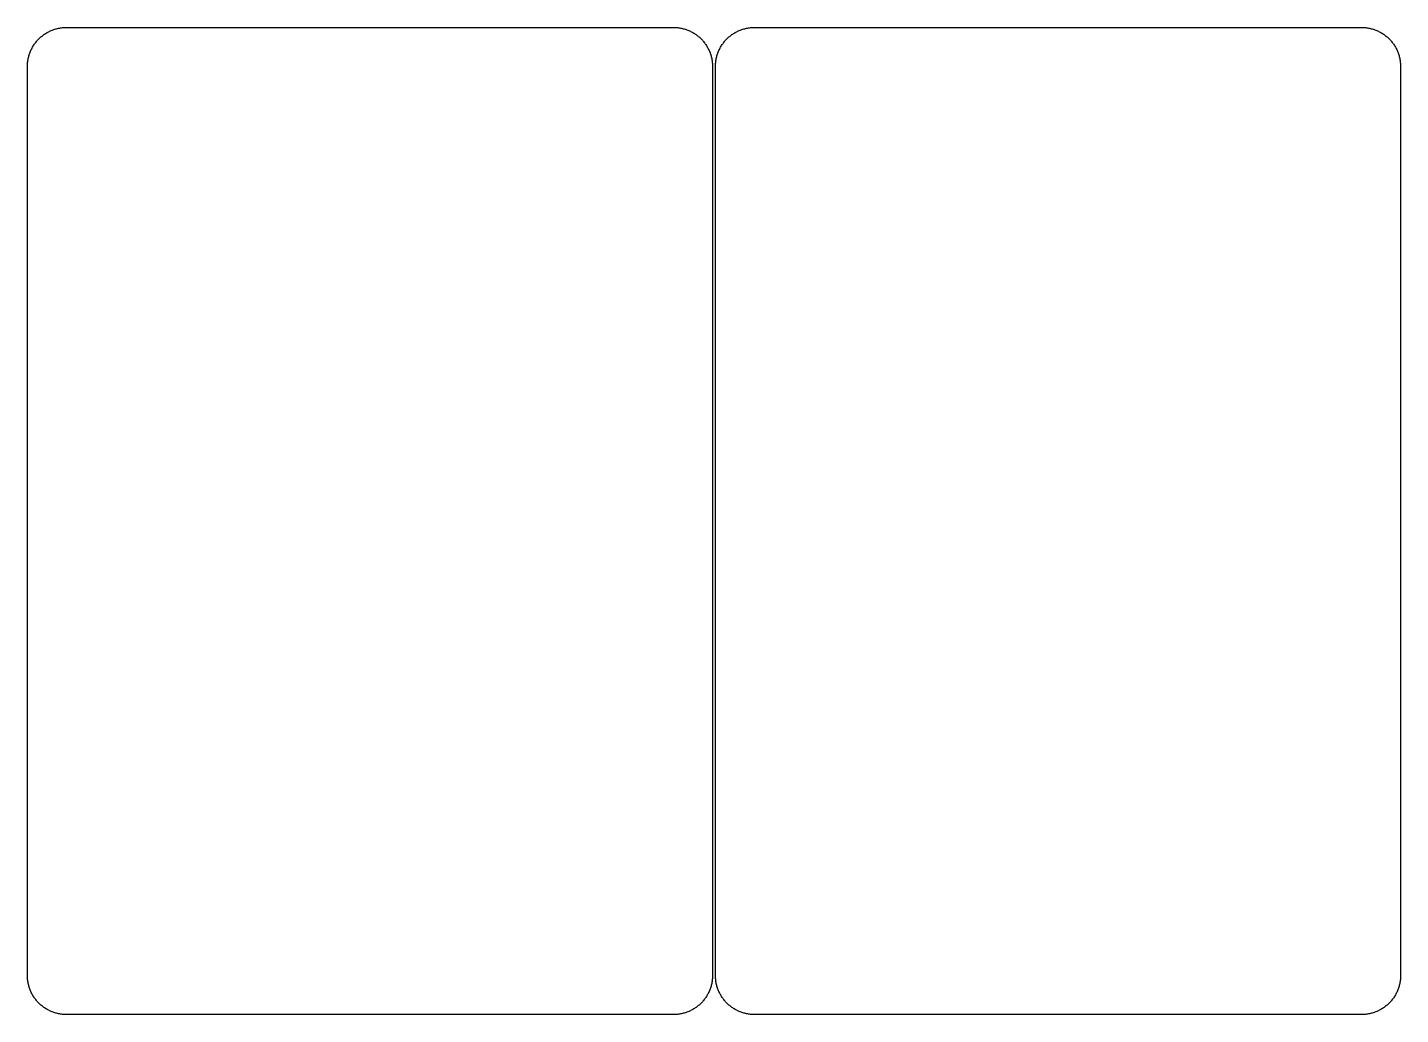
# Model space of a CAD drawing. Extents: x -19106 to -17743, y 5672 to 8254.
# Drawn here: x -19106 to -17743, y 5672 to 6652 of the extents above; entities that cross this region are included whole.
import ezdxf

# ---------------------------------------------------------------- set-up
doc = ezdxf.new("R2010")
doc.units = 0
doc.layers.add('Page1', color=7, linetype='CONTINUOUS')

msp = doc.modelspace()

# ---------------------------------------------------------------- linework, layer by layer
at = {"layer": 'Page1'}
for points in [[(-19106.248583, 5710.39608), (-19106.248583, 6613.104095), (-19106.248583, 6613.104095), (-19106.235961, 6614.101565), (-19106.198297, 6615.092811), (-19106.135895, 6616.077531), (-19106.049059, 6617.05542), (-19105.938091, 6618.026176), (-19105.803296, 6618.989494), (-19105.644977, 6619.945072), (-19105.463437, 6620.892605), (-19105.25898, 6621.83179), (-19105.03191, 6622.762324), (-19104.782529, 6623.683902), (-19104.511142, 6624.596223), (-19104.218053, 6625.498981), (-19103.903563, 6626.391874), (-19103.567978, 6627.274598), (-19103.211601, 6628.146849), (-19102.834734, 6629.008324), (-19102.437683, 6629.85872), (-19102.020749, 6630.697732), (-19101.584237, 6631.525058), (-19101.128451, 6632.340393), (-19100.653693, 6633.143435), (-19100.160267, 6633.933879), (-19099.648478, 6634.711423), (-19099.118627, 6635.475763), (-19098.571019, 6636.226594), (-19098.005958, 6636.963615), (-19097.423747, 6637.68652), (-19096.824689, 6638.395007), (-19096.209087, 6639.088772), (-19095.577247, 6639.767512), (-19094.92947, 6640.430922), (-19094.266061, 6641.0787), (-19093.587322, 6641.710543), (-19092.893558, 6642.326145), (-19092.185073, 6642.925205), (-19091.462168, 6643.507417), (-19090.725149, 6644.07248), (-19089.974319, 6644.620089), (-19089.20998, 6645.149941), (-19088.432437, 6645.661732), (-19087.641994, 6646.155159), (-19086.838953, 6646.629919), (-19086.023618, 6647.085707), (-19085.196293, 6647.52222), (-19084.357281, 6647.939155), (-19083.506886, 6648.336208), (-19082.645412, 6648.713075), (-19081.773161, 6649.069454), (-19080.890437, 6649.40504), (-19079.997544, 6649.719531), (-19079.094786, 6650.012621), (-19078.182465, 6650.284009), (-19077.260886, 6650.53339), (-19076.330352, 6650.760462), (-19075.391166, 6650.964919), (-19074.443633, 6651.14646), (-19073.488054, 6651.30478), (-19072.524735, 6651.439575), (-19071.553979, 6651.550544), (-19070.576088, 6651.63738), (-19069.591367, 6651.699782), (-19068.600119, 6651.737446), (-19067.602648, 6651.750068), (-19067.602648, 6651.750068), (-18464.894556, 6651.750068), (-18464.894556, 6651.750068), (-18463.897086, 6651.737446), (-18462.90584, 6651.699782), (-18461.92112, 6651.63738), (-18460.943231, 6651.550544), (-18459.972476, 6651.439575), (-18459.009158, 6651.30478), (-18458.053581, 6651.14646), (-18457.106048, 6650.964919), (-18456.166863, 6650.760462), (-18455.23633, 6650.533391), (-18454.314752, 6650.284009), (-18453.402432, 6650.012622), (-18452.499674, 6649.719531), (-18451.606782, 6649.405041), (-18450.724059, 6649.069454), (-18449.851808, 6648.713076), (-18448.990334, 6648.336208), (-18448.139939, 6647.939156), (-18447.300927, 6647.522221), (-18446.473602, 6647.085708), (-18445.658267, 6646.62992), (-18444.855227, 6646.155161), (-18444.064783, 6645.661734), (-18443.28724, 6645.149943), (-18442.522901, 6644.620092), (-18441.772071, 6644.072483), (-18441.035051, 6643.50742), (-18440.312147, 6642.925208), (-18439.603661, 6642.326149), (-18438.909896, 6641.710546), (-18438.231158, 6641.078705), (-18437.567748, 6640.430927), (-18436.919971, 6639.767517), (-18436.288129, 6639.088778), (-18435.672528, 6638.395013), (-18435.073469, 6637.686527), (-18434.491257, 6636.963622), (-18433.926195, 6636.226602), (-18433.378587, 6635.475771), (-18432.848736, 6634.711432), (-18432.336945, 6633.933889), (-18431.843519, 6633.143446), (-18431.368761, 6632.340405), (-18430.912974, 6631.52507), (-18430.476461, 6630.697745), (-18430.059527, 6629.858734), (-18429.662475, 6629.008339), (-18429.285608, 6628.146865), (-18428.92923, 6627.274615), (-18428.593644, 6626.391892), (-18428.279155, 6625.499), (-18427.986064, 6624.596243), (-18427.714677, 6623.683924), (-18427.465296, 6622.762347), (-18427.238225, 6621.831814), (-18427.033768, 6620.89263), (-18426.852228, 6619.945099), (-18426.693909, 6618.989523), (-18426.559113, 6618.026206), (-18426.448145, 6617.055452), (-18426.361309, 6616.077564), (-18426.298907, 6615.092846), (-18426.261243, 6614.101601), (-18426.248621, 6613.104133), (-18426.248621, 6613.104133), (-18426.248621, 5710.39608), (-18426.248621, 5710.39608), (-18426.261243, 5709.398605), (-18426.298907, 5708.407353), (-18426.361309, 5707.422629), (-18426.448146, 5706.444735), (-18426.559114, 5705.473974), (-18426.693909, 5704.510652), (-18426.852229, 5703.55507), (-18427.03377, 5702.607532), (-18427.238228, 5701.668343), (-18427.465299, 5700.737806), (-18427.71468, 5699.816223), (-18427.986068, 5698.903899), (-18428.279159, 5698.001137), (-18428.593649, 5697.108241), (-18428.929235, 5696.225514), (-18429.285614, 5695.35326), (-18429.662482, 5694.491782), (-18430.059534, 5693.641383), (-18430.476469, 5692.802368), (-18430.912982, 5691.97504), (-18431.36877, 5691.159702), (-18431.84353, 5690.356658), (-18432.336957, 5689.566211), (-18432.848748, 5688.788665), (-18433.3786, 5688.024324), (-18433.926209, 5687.27349), (-18434.491272, 5686.536468), (-18435.073485, 5685.813561), (-18435.672544, 5685.105072), (-18436.288147, 5684.411306), (-18436.919989, 5683.732565), (-18437.567767, 5683.069153), (-18438.231178, 5682.421373), (-18438.909917, 5681.78953), (-18439.603682, 5681.173926), (-18440.312169, 5680.574866), (-18441.035075, 5679.992652), (-18441.772095, 5679.427588), (-18442.522927, 5678.879978), (-18443.287266, 5678.350125), (-18444.06481, 5677.838333), (-18444.855254, 5677.344906), (-18445.658296, 5676.870146), (-18446.473632, 5676.414357), (-18447.300957, 5675.977844), (-18448.13997, 5675.560908), (-18448.990365, 5675.163855), (-18449.85184, 5674.786987), (-18450.724091, 5674.430608), (-18451.606815, 5674.095022), (-18452.499708, 5673.780531), (-18453.402466, 5673.48744), (-18454.314787, 5673.216052), (-18455.236366, 5672.966671), (-18456.166899, 5672.739599), (-18457.106084, 5672.535141), (-18458.053618, 5672.353601), (-18459.009195, 5672.195281), (-18459.972513, 5672.060485), (-18460.943269, 5671.949517), (-18461.921158, 5671.86268), (-18462.905878, 5671.800278), (-18463.897124, 5671.762614), (-18464.894594, 5671.749992), (-18464.894594, 5671.749992), (-19067.602648, 5671.749992), (-19067.602648, 5671.749992), (-19068.600119, 5671.762614), (-19069.591367, 5671.800278), (-19070.576088, 5671.86268), (-19071.553979, 5671.949517), (-19072.524735, 5672.060485), (-19073.488054, 5672.195281), (-19074.443633, 5672.353601), (-19075.391166, 5672.535141), (-19076.330352, 5672.739599), (-19077.260886, 5672.966671), (-19078.182465, 5673.216052), (-19079.094786, 5673.48744), (-19079.997544, 5673.780531), (-19080.890437, 5674.095022), (-19081.773161, 5674.430608), (-19082.645412, 5674.786987), (-19083.506886, 5675.163855), (-19084.357281, 5675.560908), (-19085.196293, 5675.977844), (-19086.023618, 5676.414357), (-19086.838953, 5676.870146), (-19087.641994, 5677.344906), (-19088.432437, 5677.838333), (-19089.20998, 5678.350125), (-19089.974319, 5678.879978), (-19090.725149, 5679.427588), (-19091.462168, 5679.992652), (-19092.185073, 5680.574866), (-19092.893558, 5681.173926), (-19093.587322, 5681.78953), (-19094.266061, 5682.421373), (-19094.92947, 5683.069153), (-19095.577247, 5683.732565), (-19096.209087, 5684.411306), (-19096.824689, 5685.105072), (-19097.423747, 5685.813561), (-19098.005958, 5686.536468), (-19098.571019, 5687.27349), (-19099.118627, 5688.024324), (-19099.648478, 5688.788665), (-19100.160267, 5689.566211), (-19100.653693, 5690.356658), (-19101.128451, 5691.159702), (-19101.584237, 5691.97504), (-19102.020749, 5692.802368), (-19102.437683, 5693.641383), (-19102.834734, 5694.491782), (-19103.211601, 5695.35326), (-19103.567978, 5696.225514), (-19103.903563, 5697.108241), (-19104.218053, 5698.001137), (-19104.511142, 5698.903899), (-19104.782529, 5699.816223), (-19105.03191, 5700.737806), (-19105.25898, 5701.668343), (-19105.463437, 5702.607532), (-19105.644977, 5703.55507), (-19105.803296, 5704.510652), (-19105.938091, 5705.473974), (-19106.049059, 5706.444735), (-19106.135895, 5707.422629), (-19106.198297, 5708.407353), (-19106.235961, 5709.398605), (-19106.248583, 5710.39608)], [(-17743.250572, 6613.111039), (-17743.237952, 5710.403024), (-17743.237952, 5710.403024), (-17743.25056, 5709.405554), (-17743.28821, 5708.414307), (-17743.350598, 5707.429587), (-17743.437421, 5706.451696), (-17743.548375, 5705.480939), (-17743.683157, 5704.517619), (-17743.841463, 5703.562039), (-17744.022989, 5702.614504), (-17744.227433, 5701.675316), (-17744.45449, 5700.744779), (-17744.703858, 5699.823196), (-17744.975232, 5698.910872), (-17745.268309, 5698.00811), (-17745.582786, 5697.115213), (-17745.918358, 5696.232484), (-17746.274724, 5695.360228), (-17746.651578, 5694.498747), (-17747.048618, 5693.648346), (-17747.46554, 5692.809328), (-17747.90204, 5691.981996), (-17748.357815, 5691.166655), (-17748.832562, 5690.363606), (-17749.325976, 5689.573155), (-17749.837755, 5688.795604), (-17750.367595, 5688.031257), (-17750.915192, 5687.280418), (-17751.480243, 5686.54339), (-17752.062444, 5685.820476), (-17752.661493, 5685.111981), (-17753.277084, 5684.418207), (-17753.908915, 5683.739459), (-17754.556683, 5683.076039), (-17755.220083, 5682.428251), (-17755.898813, 5681.7964), (-17756.592568, 5681.180788), (-17757.301045, 5680.581718), (-17758.023941, 5679.999495), (-17758.760953, 5679.434422), (-17759.511775, 5678.886802), (-17760.276106, 5678.35694), (-17761.053642, 5677.845138), (-17761.844079, 5677.3517), (-17762.647113, 5676.876929), (-17763.462442, 5676.42113), (-17764.28976, 5675.984605), (-17765.128766, 5675.567659), (-17765.979156, 5675.170594), (-17766.840625, 5674.793714), (-17767.712871, 5674.437323), (-17768.59559, 5674.101725), (-17769.488479, 5673.787222), (-17770.391233, 5673.494118), (-17771.30355, 5673.222718), (-17772.225125, 5672.973324), (-17773.155656, 5672.746239), (-17774.094839, 5672.541769), (-17775.04237, 5672.360215), (-17775.997946, 5672.201882), (-17776.961264, 5672.067072), (-17777.932019, 5671.956091), (-17778.909908, 5671.86924), (-17779.894628, 5671.806824), (-17780.885876, 5671.769147), (-17781.883347, 5671.756511), (-17781.883347, 5671.756511), (-18384.591439, 5671.748084), (-18384.591439, 5671.748084), (-18385.588908, 5671.760693), (-18386.580155, 5671.798343), (-18387.564876, 5671.860731), (-18388.542766, 5671.947554), (-18389.513523, 5672.058509), (-18390.476843, 5672.193291), (-18391.432422, 5672.351597), (-18392.379957, 5672.533125), (-18393.319145, 5672.737569), (-18394.249682, 5672.964627), (-18395.171263, 5673.213996), (-18396.083587, 5673.485371), (-18396.986349, 5673.778449), (-18397.879245, 5674.092926), (-18398.761973, 5674.4285), (-18399.634229, 5674.784867), (-18400.495709, 5675.161722), (-18401.346109, 5675.558763), (-18402.185126, 5675.975686), (-18403.012457, 5676.412187), (-18403.827798, 5676.867964), (-18404.630846, 5677.342712), (-18405.421297, 5677.836127), (-18406.198847, 5678.347908), (-18406.963193, 5678.877748), (-18407.714031, 5679.425347), (-18408.451058, 5679.990399), (-18409.173971, 5680.572601), (-18409.882466, 5681.171651), (-18410.576238, 5681.787243), (-18411.254986, 5682.419075), (-18411.918405, 5683.066844), (-18412.566191, 5683.730245), (-18413.198042, 5684.408975), (-18413.813653, 5685.102731), (-18414.412722, 5685.811209), (-18414.994944, 5686.534106), (-18415.560016, 5687.271118), (-18416.107635, 5688.021941), (-18416.637497, 5688.786272), (-18417.149298, 5689.563808), (-18417.642735, 5690.354245), (-18418.117505, 5691.157279), (-18418.573303, 5691.972608), (-18419.009827, 5692.799926), (-18419.426773, 5693.638932), (-18419.823837, 5694.489321), (-18420.200716, 5695.35079), (-18420.557107, 5696.223035), (-18420.892705, 5697.105753), (-18421.207207, 5697.99864), (-18421.50031, 5698.901394), (-18421.77171, 5699.813709), (-18422.021103, 5700.735283), (-18422.248187, 5701.665812), (-18422.452658, 5702.604993), (-18422.634211, 5703.552522), (-18422.792544, 5704.508096), (-18422.927353, 5705.471411), (-18423.038334, 5706.442164), (-18423.125185, 5707.42005), (-18423.1876, 5708.404767), (-18423.225278, 5709.396012), (-18423.237914, 5710.393479), (-18423.237914, 5710.393479), (-18423.250534, 6613.101533), (-18423.250534, 6613.101533), (-18423.237926, 6614.099008), (-18423.200276, 6615.09026), (-18423.137888, 6616.074985), (-18423.051065, 6617.052881), (-18422.94011, 6618.023643), (-18422.805328, 6618.986967), (-18422.647021, 6619.942551), (-18422.465494, 6620.890091), (-18422.261049, 6621.829283), (-18422.033991, 6622.759824), (-18421.784623, 6623.68141), (-18421.513248, 6624.593738), (-18421.22017, 6625.496504), (-18420.905692, 6626.389404), (-18420.570118, 6627.272136), (-18420.213751, 6628.144395), (-18419.836896, 6629.005879), (-18419.439855, 6629.856282), (-18419.022932, 6630.695303), (-18418.58643, 6631.522638), (-18418.130653, 6632.337982), (-18417.655905, 6633.141033), (-18417.16249, 6633.931486), (-18416.650709, 6634.709039), (-18416.120868, 6635.473388), (-18415.573269, 6636.22423), (-18415.008217, 6636.96126), (-18414.426014, 6637.684175), (-18413.826964, 6638.392672), (-18413.211372, 6639.086447), (-18412.579539, 6639.765197), (-18411.93177, 6640.428618), (-18411.268369, 6641.076407), (-18410.589638, 6641.70826), (-18409.895881, 6642.323873), (-18409.187403, 6642.922944), (-18408.464505, 6643.505168), (-18407.727493, 6644.070242), (-18406.976669, 6644.617862), (-18406.212337, 6645.147725), (-18405.4348, 6645.659528), (-18404.644363, 6646.152967), (-18403.841328, 6646.627738), (-18403.025999, 6647.083538), (-18402.198679, 6647.520063), (-18401.359672, 6647.93701), (-18400.509283, 6648.334075), (-18399.647813, 6648.710955), (-18398.775566, 6649.067347), (-18397.892847, 6649.402945), (-18396.999959, 6649.717449), (-18396.097205, 6650.010552), (-18395.184888, 6650.281953), (-18394.263313, 6650.531347), (-18393.332782, 6650.758432), (-18392.3936, 6650.962902), (-18391.446069, 6651.144456), (-18390.490494, 6651.30279), (-18389.527178, 6651.437599), (-18388.556424, 6651.548581), (-18387.578535, 6651.635431), (-18386.593817, 6651.697847), (-18385.602571, 6651.735525), (-18384.605101, 6651.748161), (-18384.605101, 6651.748161), (-17781.897048, 6651.756587), (-17781.897048, 6651.756587), (-17780.899576, 6651.743979), (-17779.908328, 6651.706329), (-17778.923606, 6651.64394), (-17777.945714, 6651.557117), (-17776.974956, 6651.446163), (-17776.011635, 6651.31138), (-17775.056054, 6651.153074), (-17774.108518, 6650.971546), (-17773.169329, 6650.767102), (-17772.238792, 6650.540043), (-17771.31721, 6650.290675), (-17770.404885, 6650.0193), (-17769.502123, 6649.726221), (-17768.609226, 6649.411743), (-17767.726497, 6649.076169), (-17766.854241, 6648.719802), (-17765.992761, 6648.342946), (-17765.142361, 6647.945905), (-17764.303343, 6647.528981), (-17763.476012, 6647.092479), (-17762.660671, 6646.636702), (-17761.857623, 6646.161953), (-17761.067173, 6645.668537), (-17760.289623, 6645.156756), (-17759.525277, 6644.626914), (-17758.774439, 6644.079314), (-17758.037412, 6643.514261), (-17757.314499, 6642.932057), (-17756.606005, 6642.333006), (-17755.912233, 6641.717412), (-17755.233486, 6641.085579), (-17754.570067, 6640.437808), (-17753.922281, 6639.774405), (-17753.290431, 6639.095673), (-17752.67482, 6638.401915), (-17752.075752, 6637.693435), (-17751.493531, 6636.970536), (-17750.928459, 6636.233522), (-17750.380841, 6635.482696), (-17749.85098, 6634.718362), (-17749.339179, 6633.940823), (-17748.845742, 6633.150383), (-17748.370973, 6632.347346), (-17747.915175, 6631.532014), (-17747.478652, 6630.704692), (-17747.061707, 6629.865683), (-17746.664643, 6629.01529), (-17746.287765, 6628.153817), (-17745.931375, 6627.281568), (-17745.595777, 6626.398845), (-17745.281276, 6625.505954), (-17744.988173, 6624.603196), (-17744.716774, 6623.690876), (-17744.467381, 6622.769297), (-17744.240297, 6621.838762), (-17744.035827, 6620.899576), (-17743.854274, 6619.952041), (-17743.695942, 6618.996461), (-17743.561133, 6618.033141), (-17743.450152, 6617.062382), (-17743.363302, 6616.084489), (-17743.300886, 6615.099765), (-17743.263208, 6614.108514), (-17743.250572, 6613.111039)]]:
    msp.add_lwpolyline(points, dxfattribs=at)

doc.saveas('drawing.dxf')
